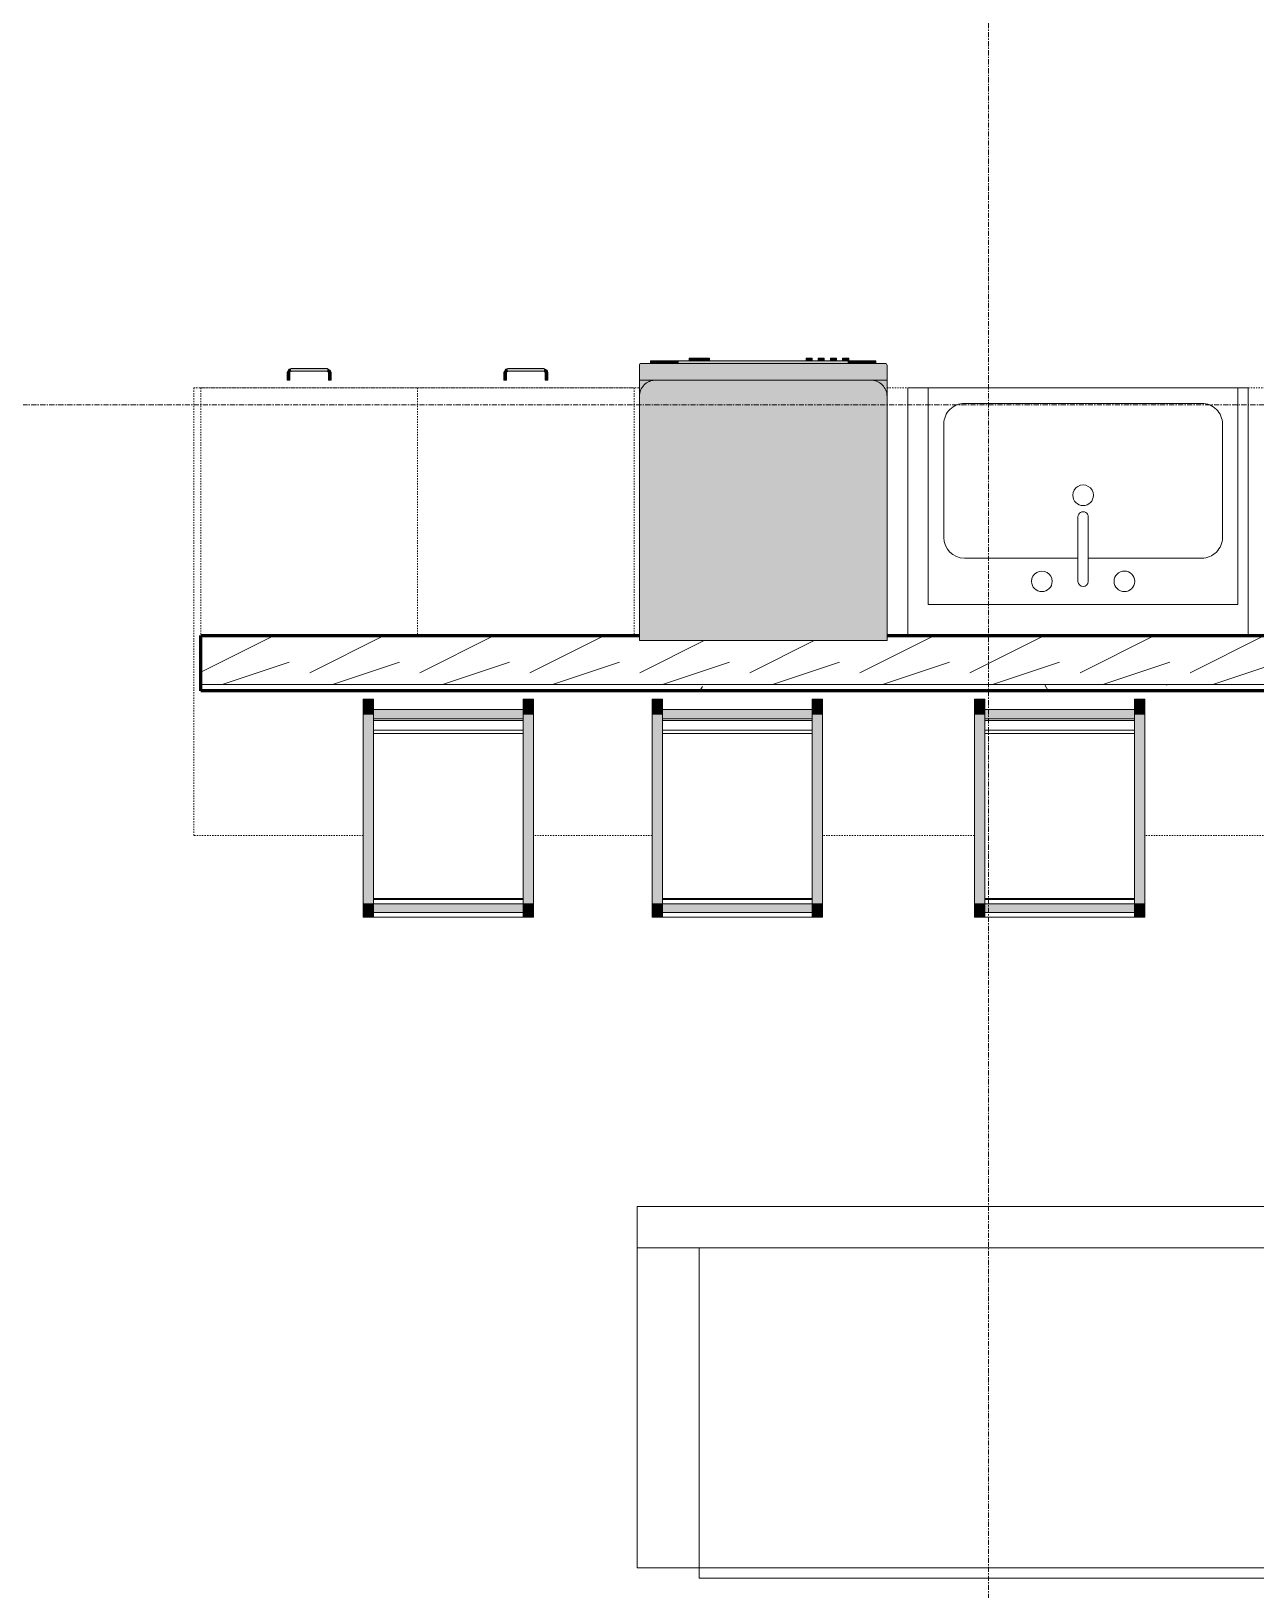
# Model space of a CAD drawing. Header units: inches. Extents: x -4169 to -1846, y 9706 to 12377.
# Drawn here: x -2266.1 to -2147.4, y 10052.3 to 10203.4 of the extents above; entities that cross this region are included whole.
import ezdxf

# ---------------------------------------------------------------- set-up
doc = ezdxf.new("R2010")
doc.units = ezdxf.units.IN
doc.header["$MEASUREMENT"] = 0
doc.linetypes.add('Dash', pattern=[0.25, 0.125, -0.125])
doc.linetypes.add('Grid Line 1_2_', pattern=[0.8749999999999999, 0.4999999999999999, -0.125, 0.125, -0.125])
for name, color, linetype, lineweight in [('0-1', 7, 'Continuous', 5), ('0-2', 7, 'Continuous', 18), ('A-WALL-3', 50, 'Continuous', 60), ('A-WALL-4', 7, 'Continuous', 18), ('A-WALL-PATT-1', 250, 'Continuous', 9), ('A-WALL-PATT-2', 253, 'Continuous', 9), ('I-FURN', 30, 'Continuous', 9), ('I-FURN-1', 250, 'Continuous', 9), ('I-FURN-2', 9, 'Continuous', 9), ('P-SANR-FIXT-2', 250, 'Continuous', 9), ('Q-CASE', 31, 'Continuous', 9), ('Q-CASE-3', 250, 'Continuous', 9), ('Q-CASE-HDLN-1', 250, 'Dash', 9), ('Q-CASE-HDLN-2', 31, 'Continuous', 9), ('Q-SPCQ-1', 250, 'Continuous', 9), ('Q-SPCQ-2', 55, 'Continuous', 9), ('S-GRID-1', 1, 'Grid Line 1_2_', 9)]:
    doc.layers.add(name, color=color, linetype=linetype, lineweight=lineweight)

# ---------------------------------------------------------------- blocks, each defined once
blk = doc.blocks.new('Couch-Both_Arms-Generic - 1-1372852-ENLARGED RCP - 2ND FLOOR PLAN')
at = {"layer": 'I-FURN'}
for p, q in [((-35.99999999999966, 18.50000000000051), (36.00000000000051, 18.50000000000051)), ((-35.99999999999966, -13.49999999999986), (-35.99999999999966, 18.50000000000051)), ((36.00000000000051, 18.50000000000051), (36.00000000000051, -13.49999999999986)), ((-41.99999999999978, 17.50000000000031), (-35.99999999999967, 17.50000000000031)), ((-41.99999999999978, -13.50000000000006), (-41.99999999999978, 17.50000000000031)), ((-35.99999999999967, 17.50000000000031), (-35.99999999999967, -13.50000000000006)), ((36.00000000000018, 17.5000000000006), (42.00000000000028, 17.5000000000006)), ((36.00000000000018, -13.49999999999977), (36.00000000000018, 17.5000000000006)), ((42.00000000000028, 17.5000000000006), (42.00000000000028, -13.49999999999977)), ((-41.9999999999999, -13.49999999999986), (42.00000000000026, -13.49999999999986)), ((-35.99999999999967, -13.50000000000006), (-41.99999999999978, -13.50000000000006)), ((36.00000000000051, -13.49999999999986), (-35.99999999999966, -13.49999999999986)), ((42.00000000000028, -13.49999999999977), (36.00000000000018, -13.49999999999977))]:
    blk.add_line(p, q, dxfattribs=at)
at = {"layer": 'I-FURN-1'}
for p, q in [((-41.99999999999992, 17.50000000000045), (42.00000000000023, 17.50000000000045)), ((-41.99999999999992, -17.49999999999992), (-41.99999999999992, 17.50000000000045)), ((42.00000000000023, 17.50000000000045), (42.00000000000023, -17.49999999999992)), ((42.00000000000023, -17.49999999999992), (-41.99999999999992, -17.49999999999992))]:
    blk.add_line(p, q, dxfattribs=at)
blk = doc.blocks.new('Sink Kitchen-Single - 30_ x 21_-1372827-ENLARGED RCP - 2ND FLOOR PLAN')
at = {"layer": 'P-SANR-FIXT-2'}
for p, q in [((-14.38231336358028, 10.40766137347874), (15.61768663641975, 10.40766137347874)), ((-14.38231336358028, -10.59233862652137), (-14.38231336358028, 10.40766137347875)), ((15.61768663641976, 10.40766137347875), (15.61768663641976, -10.59233862652137)), ((-10.8823133635799, 8.907661373478609), (12.11768663642001, 8.907661373478609)), ((-12.88231336357988, -4.092338626521519), (-12.88231336357988, 6.907661373478628)), ((14.11768663641998, 6.907661373478644), (14.11768663641998, -4.092338626520889)), ((0.1176866364198428, -8.342338626521279), (0.1176866364198428, -2.092338626521254)), ((1.117686636419831, -8.342338626521276), (1.117686636419831, -2.092338626521254)), ((0.1176866364198428, -6.092338626521192), (-10.88231336358022, -6.092338626521192)), ((12.11768663641964, -6.092338626521227), (1.117686636419831, -6.092338626521227)), ((15.61768663641975, -10.59233862652137), (-14.38231336358028, -10.59233862652137))]:
    blk.add_line(p, q, dxfattribs=at)
for centre, radius, start, end in [((-10.8823133635799, 6.907661373478628), 1.99999999999998, 89.99999999999994, 180), ((12.11768663642001, 6.907661373478644), 1.999999999999965, 359.9999999999996, 90.00000000000006), ((0.6176866364198502, -1.278976924368176e-13), 1.000000000000003, 359.9999999999994, 179.9999999999999), ((0.6176866364198502, -1.278976924368176e-13), 1.000000000000003, 180.0000000000003, 5.088887490341627e-14), ((0.6176866364198369, -2.092338626521254), 0.4999999999999946, 359.9999999999996, 179.9999999999999), ((-10.88231336358021, -4.092338626521519), 1.999999999999675, 179.9999999999999, 269.9999999999993), ((12.11768663641964, -4.09233862652089), 2.000000000000336, 269.9999999999996, 6.361109362927034e-14), ((-3.382313363580229, -8.34233862652125), 1.000000000000082, 359.9999999999957, 179.9999999999999), ((4.617686636419889, -8.342338626521226), 1.000000000000086, 7.63333123551244e-14, 179.9999999999999), ((-3.382313363580229, -8.34233862652125), 1.000000000000082, 180.0000000000002, 5.088887490341627e-14), ((0.6176866364198369, -8.342338626521276), 0.4999999999999939, 180.0000000000004, 5.088887490341627e-14), ((4.617686636419889, -8.342338626521226), 1.000000000000086, 180.0000000000001, 5.088887490341627e-14)]:
    blk.add_arc(centre, radius, start, end, dxfattribs=at)
blk = doc.blocks.new('Dishwasher_15404 - 34_ counter-1372825-ENLARGED RCP - 2ND FLOOR PLAN')
at = {"layer": 'Q-SPCQ-2'}
for points in [[(1.671196514507755e-11, -24), (23.75742697030682, -23.98917419933457), (24.08278589781559, -23.94633988391569), (24.46259842521328, -23.7890163839084), (24.83340004154121, -23.48056285966322), (25.06518520967336, -23.14942129116951), (25.20498949945357, -22.76708554515619), (25.25000000002035, -22.42519685038553), (25.25000000001694, -1.57480314960253), (25.16660215796866, -1.095420880852032), (24.98182294019483, -0.7128656277641311), (24.73994902418098, -0.4238022158033913), (24.46259842521328, -0.2109836160839222), (24.08278589781542, -0.05366011607628706), (23.67519685041031, 4.092726157978177e-12), (1.27897692436818e-11, 4.263256414560601e-12)], [(25.25000000002035, -22.42519685038572), (25.25000000002052, -23.99999999999592), (26.73139927631712, -23.97794326448947), (26.81734385458088, -23.94234385456032), (26.87500000001665, -23.80314960629484), (26.86829248550339, -0.145901762769044), (26.81734385457952, -0.05765614543101211), (26.67814911070894, -1.359378923499828e-05), (25.25000000001659, 8.340596804638461e-12), (25.25000000001915, -15.79682268743404)], [(26.87500000001307, -2.608966188324402), (27.12500000001694, -2.608966188324402), (27.12500000001659, -1.092945407735324), (26.87500000001273, -1.092945407735324)], [(26.87500000001307, -3.024122529804158), (26.87500000001324, -3.814150824146094), (27.12500000001659, -3.814150824146094), (27.12500000001642, -2.608966188324402), (26.87500000001307, -2.630015243140562), (26.87500000001307, -2.992581114547802)], [(26.8750000000158, -20.18586276963905), (27.12500000001915, -20.18586276963905), (27.12500000001659, -3.814150824146094), (26.87500000001324, -3.814150824146094), (26.87500000001512, -15.79682268743378)], [(27.12500000001677, -5.55355054797603), (27.12500000001694, -5.808293702604587), (27.37500000001654, -5.808293702604587), (27.37500000001637, -4.824041734100536), (27.12500000001677, -4.824041734100536), (27.12500000001677, -5.31616771835256)], [(27.12500000001694, -6.504264943929784), (27.12500000001711, -6.792545671108474), (27.37500000001671, -6.792545671108474), (27.37500000001654, -5.808293702604587), (27.12500000001694, -5.808293702604587), (27.12500000001694, -6.300419686856444)], [(27.12500000001864, -16.74058653252688), (27.37500000001654, -16.74058653252688), (27.37500000001654, -16.15003535142465), (27.12500000001864, -16.15003535142465)], [(27.12500000001881, -17.92168889473168), (27.37500000001654, -17.92168889473168), (27.37500000001654, -17.33113771362911), (27.12500000001881, -17.33113771362911)], [(27.12500000001898, -19.10279125693647), (27.37500000001637, -19.10279125693647), (27.37500000001637, -18.5122400758339), (27.12500000001898, -18.5122400758339)], [(26.87500000001597, -20.22226221784732), (26.87500000001614, -21.39104740546075), (27.12500000001677, -21.39104740546075), (27.12500000001642, -20.18586276963905), (26.8750000000158, -20.18586276963905)], [(27.12500000001659, -20.28389361914093), (27.37500000001671, -20.28389361914093), (27.37500000001654, -19.6933424380387), (27.12500000001915, -19.6933424380387), (27.12500000001915, -20.18586276963906)], [(26.87500000001614, -21.39104740546075), (26.89608142026168, -22.90706818605002), (27.12500000001677, -22.90706818605002), (27.12500000001659, -21.39104740546075)]]:
    blk.add_hatch(color=256, dxfattribs=at).paths.add_polyline_path(points, flags=0)
h = blk.add_hatch(color=256, dxfattribs=at)
h.paths.add_polyline_path([(23.67519685041031, 8.171465254228793e-12), (24.08278589781542, -0.05366011607630105), (24.46259842521328, -0.2109836160839362), (24.83340004154342, -0.5194371403313337), (25.03901638392892, -0.7874015747987212), (25.21705573078304, -1.25437195101837), (25.25000000001677, -1.312957064468335), (25.25000000001659, 8.341995510811217e-12), (23.7574269703029, 8.171465254228793e-12)], flags=0)
h.paths.add_polyline_path([(23.67519685041423, -23.99999999999609), (25.25000000002052, -23.99999999999592), (25.25000000002035, -22.42519685038554), (25.19633988393639, -22.83278589779509), (24.96171408284539, -23.33342499940143), (24.73994902418064, -23.5761977841886), (24.46259842521328, -23.78901638390841), (24.08278589781559, -23.94633988391571), (23.75742697030682, -23.98917419933458)], flags=0)
h = blk.add_hatch(color=256, dxfattribs=at)
h.paths.add_polyline_path([(25.06518520967336, -23.14942129116952), (25.11960128567381, -23.05265265552731), (25.13403372924403, -22.98320626147301)], flags=0)
h.paths.add_polyline_path([(25.20126502068717, -22.79537577006448), (25.21705573078287, -22.74562804897329), (25.20379582990142, -22.77615236556699)], flags=0)
at = {"layer": 'Q-SPCQ-1'}
for p, q in [((3.730349362740525e-14, -23.99999999999991), (3.730349362740525e-14, 7.194245199571052e-14)), ((3.730349362740525e-14, 7.061018436616033e-14), (23.6751968503936, -2.031708135063998e-14)), ((23.67519685039361, 1.541279339631849e-13), (25.24999999999998, 1.53878659595763e-13)), ((25.24999999999998, 1.933711283835714e-15), (26.6781496062992, 2.766378552304582e-15)), ((25.24999999999998, 1.53878659595763e-13), (25.24999999999998, -1.574803149606232)), ((26.87499999999998, -0.1968503937007847), (26.87499999999998, -23.80314960629914)), ((27.12499999999996, -1.092945407739571), (26.87499999999977, -1.092945407739572)), ((27.12499999999997, -2.608966188328473), (27.12499999999996, -1.092945407739571)), ((25.24999999999998, -1.574803149606319), (25.24999999999991, -22.42519685039354)), ((27.12499999999997, -3.814150824150475), (27.12499999999997, -2.608966188328484)), ((27.125, -20.18586276964297), (27.12499999999997, -3.814150824150467)), ((27.12500000001659, -4.824041734100533), (27.37500000001654, -4.824041734100533)), ((27.37499999999998, -5.808293702608482), (27.37499999999998, -4.824041734104545)), ((27.37499999999998, -6.792545671112416), (27.37499999999998, -5.808293702608489)), ((27.37500000001654, -6.79254567110847), (27.12500000001677, -6.79254567110847)), ((27.375, -16.15003535142843), (27.12499999999999, -16.15003535142844)), ((27.37499999999999, -16.74058653253079), (27.37499999999999, -16.15003535142843)), ((27.375, -16.74058653253079), (27.12499999999999, -16.74058653253079)), ((27.375, -17.33113771363316), (27.12499999999999, -17.33113771363316)), ((27.375, -17.92168889473552), (27.12499999999999, -17.92168889473552)), ((27.375, -17.92168889473552), (27.37499999999999, -17.33113771363316)), ((27.375, -18.51224007583788), (27.12499999999999, -18.51224007583788)), ((27.375, -19.10279125694025), (27.125, -19.10279125694025)), ((27.375, -19.10279125694025), (27.375, -18.51224007583788)), ((27.375, -19.69334243804261), (27.125, -19.69334243804261)), ((27.125, -21.39104740546497), (27.125, -20.18586276964297)), ((27.375, -20.28389361914498), (27.125, -20.28389361914498)), ((27.375, -20.28389361914498), (27.375, -19.69334243804261)), ((25.24999999999998, -22.42519685039354), (25.24999999999998, -23.99999999999993)), ((27.12499999999999, -22.90706818605386), (27.125, -21.39104740546497)), ((23.67519685039361, -23.99999999999991), (3.730349362740525e-14, -23.99999999999991)), ((25.24999999999998, -23.99999999999993), (23.6751968503936, -23.99999999999993)), ((26.6781496062992, -23.99999999999993), (25.24999999999998, -23.99999999999993)), ((27.12499999999999, -22.90706818605386), (26.87500000000002, -22.90706818605386))]:
    blk.add_line(p, q, dxfattribs=at)
for centre, radius, start, end in [((26.6781496062992, -0.1968503937007847), 0.1968503937007877, 2.417221557912273e-13, 90.00000000000024), ((23.6751968503936, -1.574803149606319), 1.574803149606299, 4.579998741307465e-13, 90.00000000000065), ((23.6751968503936, -1.574803149606322), 1.574803149606297, 32.07702266500191, 42.33590896454277), ((23.6751968503936, -1.574803149606322), 1.574803149606296, 17.81822845421975, 27.5266129244719), ((23.6751968503936, -1.574803149606322), 1.574803149606296, 3.514512923017186e-13, 13.64245208006374), ((26.67814960629914, -0.1968503937008374), 0.1968503937007849, 15.0000000000001, 75.00000000000009), ((23.67519685039361, -22.42519685039354), 1.574803149606296, 270.0000000000003, 8.396664359063685e-13), ((23.67519685039361, -22.42519685039354), 1.574803149606297, 346.3575479200025, 1.292577422546776e-12), ((23.67519685039361, -22.42519685039354), 1.574803149606303, 317.664091035478, 327.9229773350074), ((23.67519685039361, -22.42519685039354), 1.574803149606299, 332.4733870755376, 342.1817715456668), ((26.6781496062992, -23.80314960629914), 0.1968503937007853, 269.9999999999996, 0)]:
    blk.add_arc(centre, radius, start, end, dxfattribs=at)
blk = doc.blocks.new('OD_CW_Countertop - OD_CW_Countertop-2488824-ENLARGED RCP - 2ND FLOOR PLAN')
at = {"layer": 'Q-CASE-HDLN-1'}
for p, q in [((0.7377049180327883, -24.00000000000029), (0.7377049180327883, 19.37500000234725)), ((0.7377049180327883, 19.37500000234726), (43.91919634856346, 19.37500000234726)), ((67.91919634856382, 19.37500000234726), (138.2731933650477, 19.37500000234726)), ((138.2731933650477, 19.37500000234726), (138.2731933650477, -24.00000000000029)), ((17.16071721603109, -24.00000000000029), (0.7377049180327829, -24.00000000000029)), ((45.16071721603277, -24.00000000000029), (33.66071721603168, -24.00000000000029)), ((76.38316465087085, -24.00000000000029), (61.66071721603338, -24.00000000000029)), ((104.3831646508725, -24.00000000000029), (92.88316465087104, -24.00000000000029)), ((138.2731933650477, -24.00000000000029), (120.8831646508732, -24.00000000000029))]:
    blk.add_line(p, q, dxfattribs=at)
blk = doc.blocks.new('Bar_Stool_6722_1_ - Bar_Stool_6722_1_-1372833-ENLARGED RCP - 2ND FLOOR PLAN')
at = {"layer": 'I-FURN-2'}
for points in [[(16.00000000000199, 8.867573342286015e-12), (15.49999999997175, 8.014922059373895e-12), (15.49999999997294, -0.7500000000167119), (16.50000000000392, -0.7500000000150066), (16.50000000000272, 9.720224625198135e-12)], [(0.9999999999752162, -1.620037437533032e-11), (-2.813749233609996e-11, -1.790567694115456e-11), (-2.6943780540023e-11, -0.7500000000165413), (0.9999999999764099, -0.750000000014836), (0.9999999999758983, -0.4601229641266968)], [(-2.6943780540023e-11, -0.7500000000165413), (-2.592059900052845e-11, -1.29853615986254), (0.999999999977433, -1.298536159860835), (0.9999999999764099, -0.750000000014836)], [(-2.592059900052845e-11, -1.29853615986254), (4.945377440890296e-12, -19.69211219366811), (1.000000000008299, -19.6921121936664), (0.999999999977433, -1.298536159860835)], [(15.49999999997243, -0.4601229641025035), (0.9999999999758983, -0.4601229641267188), (0.999999999977433, -1.304888085087236), (15.49999999997396, -1.298536159836623), (15.49999999997294, -0.7499999999906428)], [(15.49999999997294, -0.7500000000167119), (15.49999999997396, -1.298536159862369), (16.50000000000494, -1.298536159860664), (16.50000000000392, -0.7500000000150066), (16.00000000000318, -0.7500000000158592)], [(15.49999999997396, -1.298536159862369), (15.50000000000483, -19.69211219366811), (16.50000000003581, -19.6921121936664), (16.50000000000494, -1.298536159860664), (16.0000000000042, -1.298536159861517)], [(1.000000000007446, -19.22321022611139), (1.000000000008981, -20.13541346421981), (15.50000000000551, -20.1354134641956), (15.50000000000398, -19.22321022608718)], [(4.945377440890296e-12, -19.69211219366811), (5.627498467219993e-12, -20.1354134642213), (1.000000000008981, -20.13541346421959), (1.000000000008299, -19.69211219366641)], [(1.000000000008981, -20.13541346421959), (5.627498467219993e-12, -20.1354134642213), (4.2632564145606e-12, -21.13291096118735), (1.000000000006423, -21.13291096118564), (1.0000000000054, -20.55928763290325)], [(16.00000000003507, -19.69211219366726), (15.50000000000483, -19.69836062245425), (15.50000000000551, -20.13541346419538), (16.50000000003649, -20.13541346419555), (16.50000000003581, -19.69211219366641)], [(16.00000000003575, -20.13541346419452), (15.50000000000551, -20.13541346419538), (15.50000000000466, -21.13291096118735), (16.50000000000648, -21.13291096118564), (16.50000000003649, -20.13541346419555)]]:
    blk.add_hatch(color=256, dxfattribs=at).paths.add_polyline_path(points, flags=0)
at = {"layer": 'I-FURN-1'}
for p, q in [((3.318718997531667e-13, 1.665334536903466e-15), (3.318718997531671e-13, -0.7499999999999996)), ((3.319011732116905e-13, 1.665334536903466e-15), (1.000000000000332, 1.665334536903516e-15)), ((1.000000000000332, -0.7499999999999996), (1.000000000000332, 1.665334536903516e-15)), ((3.318718997531671e-13, -0.7499999999999996), (4.040398357831681e-13, -1.298536159845805)), ((1.000000000000332, -0.7499999999999996), (3.319011732116905e-13, -0.7499999999999996)), ((4.040398357831679e-13, -1.298536159845807), (4.040398357831671e-13, -19.69211219364976)), ((1.000000000000404, -1.298536159845807), (4.040101586610943e-13, -1.298536159845807)), ((15.50000000000105, -1.178476897108185e-13), (1.000000000000798, -1.178476897108192e-13)), ((15.50000000000061, -0.4601229641100834), (1.000000000000417, -0.4601229641100834)), ((1.000000000000404, -1.298536159845805), (1.000000000000332, -0.7499999999999996)), ((1.000000000000404, -19.69211219364976), (1.000000000000404, -1.298536159845807)), ((1.000000000000417, -1.304888085046203), (15.50000000000061, -1.304888085046203)), ((15.50000000000092, -4.662936703459925e-15), (15.50000000000092, -0.7500000000000059)), ((15.50000000000092, -4.662936703459925e-15), (16.50000000000092, -4.662936703459876e-15)), ((15.50000000000092, -0.7500000000000059), (15.50000000000099, -1.298536159845809)), ((16.50000000000092, -0.7500000000000059), (15.50000000000092, -0.7500000000000059)), ((15.5000000000004, -1.298536159845756), (15.5000000000004, -19.69211219364971)), ((16.5000000000004, -1.298536159845756), (15.5000000000004, -1.298536159845756)), ((16.50000000000092, -0.7500000000000059), (16.50000000000092, -4.662936703459876e-15)), ((16.50000000000099, -1.298536159845809), (16.50000000000092, -0.7500000000000059)), ((16.5000000000004, -19.69211219364971), (16.5000000000004, -1.298536159845756)), ((15.50000000000057, -1.730309294641425), (1.000000000000732, -1.730309294641425)), ((15.50000000000055, -1.827458305814601), (1.000000000000716, -1.827458305814601)), ((15.50000000000054, -17.8274583058146), (1.000000000000716, -17.8274583058146)), ((15.50000000000051, -18.13222635073972), (1.000000000000681, -18.13222635073972)), ((15.50000000000051, -19.06560329092438), (1.000000000000681, -19.06560329092438)), ((15.50000000000068, -19.22321022609465), (1.000000000000399, -19.22321022609465)), ((1.000000000000404, -19.69211219364976), (4.040101586610943e-13, -19.69211219364976)), ((2.908928261697267e-13, -19.69211219364969), (2.046696145896474e-13, -20.13541346417873)), ((-6.669664820435627e-14, -20.13541346417871), (-8.476552793013069e-14, -21.13291096116883)), ((1.000000000000204, -20.13541346417875), (2.046696145896476e-13, -20.13541346417873)), ((1.854350006880167e-13, -21.13291096116885), (1.000000000000201, -21.13291096116886)), ((1.000000000000157, -20.13541346417874), (1.000000000000241, -19.6921121936497)), ((1.000000000000399, -20.13541346417864), (15.50000000000068, -20.13541346417864)), ((1.000000000000154, -21.13291096116886), (1.000000000000157, -20.13541346417874)), ((15.50000000000052, -19.69211219364968), (15.50000000000044, -20.13541346417873)), ((16.5000000000004, -19.69211219364971), (15.5000000000004, -19.69211219364971)), ((15.50000000000017, -20.13541346417871), (15.50000000000016, -21.13291096116884)), ((16.50000000000044, -20.13541346417875), (15.50000000000044, -20.13541346417873)), ((15.50000000000042, -21.13291096116885), (16.50000000000044, -21.13291096116886)), ((16.50000000000038, -20.13541346417874), (16.50000000000047, -19.69211219364969)), ((16.50000000000038, -21.13291096116886), (16.50000000000038, -20.13541346417874))]:
    blk.add_line(p, q, dxfattribs=at)
blk = doc.blocks.new('Bar_Stool_6722_1_ - Bar_Stool_6722_1_-1229311-ENLARGED RCP - 2ND FLOOR PLAN')
at = {"layer": 'I-FURN-2'}
for points in [[(0.999999999988347, 20.13541346419802), (0.9999999999900523, 21.1329109611639), (-1.330136001342907e-11, 21.1329109611656), (-1.500666257925331e-11, 20.13541346419973)], [(0.9999999999851069, 20.13541346419802), (-1.500666257925331e-11, 20.13541346419973), (-1.568878360558301e-11, 19.69211219364641), (0.9999999999844248, 19.69211219364471), (0.9999999999845953, 19.88640119694089)], [(1.000000000016484, 19.69211219364471), (-1.483613232267089e-11, 19.69211219364642), (-4.604316927725449e-11, 1.298536159840761), (0.9999999999852774, 1.298536159839055), (0.9999999999852774, 17.82745830583466)], [(16.49999999999028, 21.1329109611639), (15.49999999998692, 21.13291096116552), (15.49999999998522, 20.13541346417338), (16.49999999998857, 20.13541346417176)], [(16.49999999998789, 19.69211219364471), (16.49999999998857, 20.13541346417176), (15.49999999998675, 20.13541346417338), (15.49999999998607, 19.69211219364633), (15.99999999998579, 19.69211219364547)], [(16.50000000001637, 19.69211219364471), (15.49999999998522, 19.69211219364633), (15.49999999995401, 1.298536159840675), (16.49999999998516, 1.298536159839055), (16.50000000001313, 17.8274583058084)], [(0.9999999999856185, 1.298536159839055), (-4.2632564145606e-11, 1.298536159840761), (-4.365574568510055e-11, 0.7499999999950545), (0.9999999999845953, 0.7536100654690469), (0.9999999999849364, 0.9410949492221836)], [(0.9999999999840837, 0.4601229641049542), (0.9999999999845953, 0.7499999999933492), (-4.365574568510055e-11, 0.7499999999950545), (-4.484945748117752e-11, -3.836930773104574e-12), (0.9999999999834016, -5.542233338928815e-12)], [(16.4999999999855, 0.7536100654427852), (16.49999999998601, 1.298536159839055), (15.49999999995742, 1.298536159840675), (15.4999999999859, 0.7499999999949692), (16.4999999999855, 0.7499999999933492)], [(16.49999999998618, 0.4601229640786925), (16.4999999999867, 0.7499999999933492), (15.4999999999859, 0.7499999999949692), (15.49999999998385, -3.018385541508909e-11), (16.4999999999855, -3.180389285262212e-11)]]:
    blk.add_hatch(color=256, dxfattribs=at).paths.add_polyline_path(points, flags=0)
h = blk.add_hatch(color=256, dxfattribs=at)
h.paths.add_polyline_path([(11.82353386119956, 20.13541346417981), (0.9999999999852774, 20.13541346419814), (1.000000000015802, 19.22321022608956), (11.82353386119803, 19.22321022607122)], flags=0)
h.paths.add_polyline_path([(15.49999999998692, 20.1354134641735), (11.82353386119956, 20.13541346417981), (11.82353386119803, 19.22321022607122), (15.49999999998454, 19.22321022606491), (15.49999999998539, 19.69211219364639)], flags=0)
h = blk.add_hatch(color=256, dxfattribs=at)
h.paths.add_polyline_path([(11.8235338611675, 1.304888085047373), (0.9999999999852774, 1.298536159839051), (0.9999999999840837, 0.4601229641050174), (11.82353386116597, 0.4601229640866853), (11.82353386116648, 0.7536100654507781)], flags=0)
h.paths.add_polyline_path([(15.4999999999859, 0.7499999999950324), (15.49999999995401, 1.304888085041063), (11.82354745496082, 1.298536159846981), (11.82353386116597, 0.4601229640866853), (15.49999999998539, 0.4601229640803757)], flags=0)
at = {"layer": 'I-FURN-1'}
for p, q in [((1.000000000000201, 21.13291096116886), (1.853517339611699e-13, 21.13291096116885)), ((-8.476552793013069e-14, 21.13291096116883), (-6.669664820435627e-14, 20.13541346417871)), ((2.046696145896474e-13, 20.13541346417873), (2.908928261697051e-13, 19.69211219364976)), ((2.046696145896476e-13, 20.13541346417873), (1.000000000000204, 20.13541346417875)), ((4.040398357831671e-13, 19.69211219364972), (4.040398357831679e-13, 1.29853615984577)), ((4.040101586610943e-13, 19.69211219364972), (1.000000000000404, 19.69211219364972)), ((1.000000000000157, 20.13541346417874), (1.000000000000154, 21.13291096116886)), ((15.50000000000068, 20.13541346417855), (1.000000000000399, 20.13541346417855)), ((1.000000000000241, 19.69211219364967), (1.000000000000157, 20.13541346417874)), ((1.000000000000404, 1.29853615984577), (1.000000000000404, 19.69211219364972)), ((16.50000000000044, 21.13291096116886), (15.50000000000042, 21.13291096116885)), ((15.50000000000016, 21.13291096116884), (15.50000000000017, 20.13541346417871)), ((15.50000000000044, 20.13541346417873), (15.50000000000052, 19.69211219364965)), ((15.50000000000044, 20.13541346417873), (16.50000000000044, 20.13541346417875)), ((15.5000000000004, 19.69211219364967), (15.5000000000004, 1.298536159845719)), ((15.5000000000004, 19.69211219364967), (16.5000000000004, 19.69211219364967)), ((16.50000000000038, 20.13541346417874), (16.50000000000038, 21.13291096116886)), ((16.50000000000047, 19.69211219364966), (16.50000000000038, 20.13541346417874)), ((16.5000000000004, 1.298536159845719), (16.5000000000004, 19.69211219364967)), ((1.000000000000399, 19.22321022609455), (15.50000000000068, 19.22321022609455)), ((1.00000000000068, 19.0656032909242), (15.50000000000072, 19.0656032909242)), ((1.000000000000681, 18.13222635073954), (15.50000000000052, 18.13222635073954)), ((1.000000000000716, 17.8274583058144), (15.50000000000076, 17.8274583058144)), ((1.000000000000716, 1.827458305814404), (15.50000000000076, 1.827458305814404)), ((1.000000000000732, 1.73030929464122), (15.50000000000077, 1.73030929464122)), ((4.040101586610943e-13, 1.29853615984577), (1.000000000000404, 1.29853615984577)), ((4.040398357831679e-13, 1.298536159845767), (3.318718997531671e-13, 0.7499999999999996)), ((3.318718997531671e-13, 0.7499999999999996), (3.318718997531667e-13, -1.665334536972003e-15)), ((3.319011732116905e-13, 0.7499999999999996), (1.000000000000332, 0.7499999999999996)), ((15.50000000000061, 1.304888085046158), (1.000000000000417, 1.304888085046158)), ((1.000000000000332, 0.7499999999999996), (1.000000000000404, 1.298536159845766)), ((1.000000000000332, -1.665334536971954e-15), (1.000000000000332, 0.7499999999999996)), ((1.000000000000417, 0.4601229641100393), (15.50000000000061, 0.4601229641100393)), ((15.5000000000004, 1.298536159845719), (16.5000000000004, 1.298536159845719)), ((15.50000000000099, 1.298536159845773), (15.50000000000092, 0.7500000000000059)), ((15.50000000000092, 0.7500000000000059), (15.50000000000092, 4.662936703391389e-15)), ((15.50000000000092, 0.7500000000000059), (16.50000000000092, 0.7500000000000059)), ((16.50000000000092, 4.662936703391437e-15), (15.50000000000092, 4.662936703391389e-15)), ((16.50000000000092, 0.7500000000000059), (16.50000000000099, 1.298536159845773)), ((16.50000000000092, 4.662936703391437e-15), (16.50000000000092, 0.7500000000000059)), ((1.000000000000332, -1.665334536971954e-15), (3.319011732116905e-13, -1.665334536972003e-15)), ((1.000000000000798, -1.218444925994698e-13), (15.50000000000084, -1.21844492599469e-13))]:
    blk.add_line(p, q, dxfattribs=at)
blk = doc.blocks.new('Vanity Cabinet-Double Door - 33_-2164608-ENLARGED RCP - 2ND FLOOR PLAN')
at = {"layer": 'Q-CASE-3'}
for p, q in [((-15.76229508196633, -23.99999999999996), (-15.76229508196633, 7.993605777301126e-15)), ((-15.76229508196633, 8.069735356132561e-15), (17.23770491803249, 8.069735356132561e-15)), ((17.2377049180325, 8.069735356132561e-15), (17.2377049180325, -23.99999999999996)), ((17.2377049180325, -23.99999999999996), (-15.76229508196633, -23.99999999999996))]:
    blk.add_line(p, q, dxfattribs=at)
blk = doc.blocks.new('Drawer_Base_Cabinet_3_drawer_12205 - 21_-V83-ENLARGED RCP - 2ND FLOOR PLAN')
at = {"layer": 'Q-CASE'}
for points in [[(-1.199795081969569, -25.49999999998349), (-1.141554353683318, -25.49999999998349), (-1.1540419064969, -24.74999999998366), (-1.383035810256046, -24.74999999998383), (-1.370548257442806, -25.49999999998366), (-1.2253605760867, -25.49999999998349)], [(-1.01229508196991, -25.83838834763177), (-1.032273299466283, -25.6416334348389), (-1.199795081969569, -25.49999999998349), (-1.350683429618016, -25.49999999998366), (-1.309630039025251, -25.68749999998349), (-1.27746012491491, -25.76516504292849), (-1.124834624357049, -25.82838459522347)], [(-1.012295081969569, -25.87499999998554), (2.487704918030317, -25.85825317545451), (2.487704918029976, -25.62499999998133), (-1.01229508196991, -25.64174682451048), (-1.012295081969569, -25.87074072827167)], [(2.487704918030317, -25.83838834762972), (2.641336690181333, -25.81136363634718), (2.760194836433925, -25.74748122925203), (2.816089513269275, -25.61253954237097), (2.800204918029862, -25.49999999998349), (2.649316570382097, -25.49999999998349), (2.487704918029976, -25.68749999998127), (2.487704918030317, -25.81249999998355)], [(2.487704918029976, -25.64174682450843), (2.599193082365104, -25.55012348800048), (2.616964189743725, -25.5124875527969), (2.500177292776925, -25.62927444976387)], [(2.700770408159769, -25.49999999998349), (2.858445646316795, -25.49999999998349), (2.845958093503554, -24.74999999998349), (2.616964189743384, -24.74999999998366), (2.629451742557307, -25.49999999998349), (2.675204918030658, -25.49999999998349)]]:
    blk.add_hatch(color=256, dxfattribs=at).paths.add_polyline_path(points, flags=0)
at = {"layer": 'Q-CASE-HDLN-1'}
for p, q in [((11.23770491803278, -1.652011860642229e-13), (-9.762295081967206, -1.652011860642229e-13)), ((-9.762295081967206, -24.00000000000016), (-9.762295081967206, -1.652011860642229e-13)), ((11.23770491803278, -24.00000000000016), (11.23770491803278, -1.652011860642229e-13)), ((11.23770491803278, -24.00000000000016), (-9.762295081967206, -24.00000000000016))]:
    blk.add_line(p, q, dxfattribs=at)
at = {"layer": 'Q-CASE-HDLN-2'}
for p, q in [((-1.38729508196991, -25.49999999998366), (-1.38729508196991, -24.74999999998349)), ((-1.387295081967109, -24.7500000000002), (-1.383035810253243, -24.7500000000002)), ((-1.137295081967109, -24.7500000000002), (-1.387295081967109, -24.7500000000002)), ((-1.38729508196991, -25.4999999999837), (-1.38729508196991, -24.74999999998353)), ((-1.387295081967012, -24.75000000000031), (-1.383035810253145, -24.75000000000031)), ((-1.383035810253145, -24.75000000000031), (-1.387295081967012, -24.75000000000031)), ((-1.387295081969569, -25.49999999998458), (-1.387295081969228, -24.74999999998458)), ((-1.387295081966898, -24.75000000000115), (-1.383035810253032, -24.75000000000115)), ((-1.383035810253032, -24.75000000000115), (-1.387295081966898, -24.75000000000115)), ((-1.313259885447451, -25.72370781627008), (-1.38729508196991, -25.4999999999837)), ((-1.313259885447451, -25.72370781627113), (-1.387295081969569, -25.49999999998458)), ((-1.141554353680976, -24.7500000000002), (-1.137295081967109, -24.7500000000002)), ((-1.141554353680879, -24.75000000000031), (-1.137295081967012, -24.75000000000031)), ((-1.137295081967012, -24.75000000000031), (-1.141554353680878, -24.75000000000031)), ((-1.141554353680765, -24.75000000000115), (-1.137295081966898, -24.75000000000115)), ((-1.137295081966898, -24.75000000000115), (-1.141554353680764, -24.75000000000115)), ((-1.137295081969796, -24.74999999998366), (-1.137295081969796, -25.49999999998349)), ((-1.137295081969796, -24.7499999999837), (-1.137295081969796, -25.49999999998353)), ((-1.137295081969796, -24.74999999998476), (-1.137295081969796, -25.49999999998458)), ((-1.137295081969796, -25.49999999998353), (-1.117130034264392, -25.53691187221604)), ((-1.137295081969796, -25.49999999998458), (-1.117130034265074, -25.53691187221556)), ((-1.01229508196991, -25.62499999998338), (2.487704918030317, -25.62499999998355)), ((2.487704918030317, -25.62499999998359), (2.524616790262143, -25.60483495227852)), ((2.487704918030317, -25.62499999998464), (2.524616790260097, -25.6048349522806)), ((2.612704918030203, -25.49999999998366), (2.612704918030203, -24.74999999998366)), ((2.862704918032885, -24.7500000000002), (2.612704918032885, -24.7500000000002)), ((2.612704918032885, -24.7500000000002), (2.616964189746752, -24.7500000000002)), ((2.612704918030203, -25.4999999999837), (2.612704918030203, -24.7499999999837)), ((2.616964189746851, -24.75000000000033), (2.612704918032984, -24.75000000000033)), ((2.612704918032984, -24.75000000000033), (2.61696418974685, -24.75000000000033)), ((2.612704918030203, -25.49999999998476), (2.612704918030544, -24.74999999998458)), ((2.616964189746965, -24.75000000000116), (2.612704918033098, -24.75000000000116)), ((2.612704918033098, -24.75000000000116), (2.616964189746965, -24.75000000000116)), ((2.862704918030317, -25.4999999999837), (2.818228477483558, -25.588476766331)), ((2.862704918030317, -25.49999999998458), (2.818228477483216, -25.58847676633222)), ((2.858445646319019, -24.7500000000002), (2.862704918032885, -24.7500000000002)), ((2.862704918032984, -24.75000000000033), (2.858445646319117, -24.75000000000033)), ((2.858445646319117, -24.75000000000033), (2.862704918032984, -24.75000000000033)), ((2.862704918033098, -24.75000000000116), (2.858445646319232, -24.75000000000116)), ((2.858445646319232, -24.75000000000116), (2.862704918033098, -24.75000000000116)), ((2.862704918030317, -24.74999999998349), (2.862704918030317, -25.49999999998366)), ((2.862704918030317, -24.74999999998387), (2.862704918030317, -25.4999999999837)), ((2.862704918030317, -24.74999999998458), (2.862704918030317, -25.49999999998458)), ((-1.012295081969569, -25.87499999998353), (-1.100771848315503, -25.83052355943745)), ((-1.012295081969569, -25.87499999998458), (-1.100771848317549, -25.83052355943714)), ((2.487704918030317, -25.87499999998349), (-1.01229508196991, -25.87499999998349)), ((2.711412734317036, -25.80096480346124), (2.487704918030317, -25.87499999998353)), ((2.711412734317036, -25.8009648034623), (2.487704918030658, -25.87499999998458))]:
    blk.add_line(p, q, dxfattribs=at)
at = {"layer": 'Q-CASE-HDLN-2', "flags": 128}
for points in [[(-1.01229508196991, -25.87499999998349), (-1.313259885447792, -25.72370781627004), (-1.38729508196991, -25.49999999998366)], [(-1.137295081969796, -25.49999999998349), (-1.079832870203404, -25.60518387308455), (-1.01229508196991, -25.62499999998338)], [(2.862704918030317, -25.49999999998366), (2.711412734316354, -25.8009648034612), (2.487704918030317, -25.87499999998349)], [(2.487704918030317, -25.62499999998355), (2.592888791131031, -25.56753778821716), (2.612704918030203, -25.49999999998366)]]:
    blk.add_lwpolyline(points, dxfattribs=at)
blk = doc.blocks.new('CTR - 1st Phase - Unit Layouts_rvt-1-ENLARGED RCP - 2ND FLOOR PLAN')
at = {"layer": 'A-WALL-PATT-1'}
h = blk.add_hatch(dxfattribs=at)
h.set_pattern_fill('FP_1', color=256, style=0, pattern_type=2)
h.set_pattern_definition([(0, (0, 0), (20.48, 5.12), [0.845, -14.515, 0.845, -14.515, -81.92]), (0, (0, 0), (20.48, 5.12), [-30.72, 0.845, -29.875, 0.845, -14.515, -35.84]), (0, (0, 0), (20.48, 5.12), [-76.8, 0.845, -9.395, 0.845, -24.755]), (120, (7.68, 2.56), (-14.67405006737632, 15.1762002695053), [0.8449999999999999, -14.515, 0.8449999999999999, -14.515, -81.91999999999999]), (120, (7.68, 2.56), (-14.67405006737632, 15.1762002695053), [-30.72, 0.8449999999999999, -29.875, 0.8449999999999999, -14.515, -35.84]), (120, (7.68, 2.56), (-14.67405006737632, 15.1762002695053), [-76.79999999999998, 0.8449999999999999, -9.394999999999998, 0.8449999999999999, -24.755]), (240, (10.24, 12.8), (-5.805949932623669, -20.2962002695053), [0.845, -14.515, 0.845, -14.515, -81.92]), (240, (10.24, 12.8), (-5.805949932623669, -20.2962002695053), [-30.72, 0.845, -29.875, 0.845, -14.515, -35.84]), (240, (10.24, 12.8), (-5.805949932623669, -20.2962002695053), [-76.8, 0.845, -9.395, 0.845, -24.755])])
h.paths.add_polyline_path([(-2113.652733655307, 10139.44888332088), (-2113.652733655307, 10140.07388332089), (-2249.652733655308, 10140.07388332089), (-2249.652733655308, 10139.44888332089), (-2127.933323461336, 10139.44888332088)], flags=0)
at = {"layer": 'A-WALL-PATT-2'}
h = blk.add_hatch(dxfattribs=at)
h.set_pattern_fill('FP_2', color=256, style=0, pattern_type=2)
h.set_pattern_definition([(216.87, (4.265, 10.662), (31.98716190389133, 21.32545714244463), [5.331, -47.981]), (206.565, (10.662, 7.464), (-10.66247606731217, -10.66200980650436), [11.921, -11.921]), (198.435, (10.662, 2.132), (-21.3244936496746, -10.66258686177925), [6.743999999999999, -26.974])])
h.paths.add_polyline_path([(-2128.6455500788, 10140.07388332089), (-2113.652733655307, 10140.07388332089), (-2113.652733655307, 10144.82388332089), (-2183.152733673233, 10144.82388332089), (-2183.152733673233, 10144.32388332171), (-2207.152720079439, 10144.32388332171), (-2207.152733673277, 10144.82388332089), (-2249.652733655308, 10144.82388332089), (-2249.652733655308, 10140.07388332089), (-2147.311220943895, 10140.07388332089)], flags=0)
at = {"layer": 'A-WALL-3'}
for p, q in [((-2249.652733655304, 10139.44888332088), (-2249.652733655304, 10144.82388332088)), ((-2249.652733655304, 10144.82388332088), (-2207.152733673231, 10144.82388332087)), ((-2183.152733673231, 10144.82388332087), (-2113.652733655304, 10144.82388332087)), ((-2113.652733655305, 10139.44888332087), (-2249.652733655304, 10139.44888332088))]:
    blk.add_line(p, q, dxfattribs=at)
at = {"layer": 'A-WALL-4'}
blk.add_line((-2249.652733655304, 10140.07388332088), (-2113.652733655305, 10140.07388332087), dxfattribs=at)
at = {"layer": '0-2'}
for name, p, rotation in [('Dishwasher_15404 - 34_ counter-1372825-ENLARGED RCP - 2ND FLOOR PLAN', (-2207.152733673231, 10144.3238833217), 90.00000000010026), ('Drawer_Base_Cabinet_3_drawer_12205 - 21_-V83-ENLARGED RCP - 2ND FLOOR PLAN', (-2238.415028755307, 10144.82388332155), 180), ('Drawer_Base_Cabinet_3_drawer_12205 - 21_-V83-ENLARGED RCP - 2ND FLOOR PLAN', (-2217.415028755307, 10144.82388332157), 180), ('Vanity Cabinet-Double Door - 33_-2164608-ENLARGED RCP - 2ND FLOOR PLAN', (-2163.915028755308, 10144.82388332165), 180), ('Bar_Stool_6722_1_ - Bar_Stool_6722_1_-1372833-ENLARGED RCP - 2ND FLOOR PLAN', (-2158.188765370853, 10117.50789075058), 180), ('Couch-Both_Arms-Generic - 1-1372852-ENLARGED RCP - 2ND FLOOR PLAN', (-2165.360491818132, 10071.96439609199), 180)]:
    blk.add_blockref(name, p, dxfattribs=dict(at, rotation=rotation))
for name, p in [('OD_CW_Countertop - OD_CW_Countertop-2488824-ENLARGED RCP - 2ND FLOOR PLAN', (-2251.071930021799, 10149.44888332085)), ('Sink Kitchen-Single - 30_ x 21_-1372827-ENLARGED RCP - 2ND FLOOR PLAN', (-2164.770420309569, 10158.41622195072)), ('Bar_Stool_6722_1_ - Bar_Stool_6722_1_-1229311-ENLARGED RCP - 2ND FLOOR PLAN', (-2233.911212805693, 10117.50789075035)), ('Bar_Stool_6722_1_ - Bar_Stool_6722_1_-1229311-ENLARGED RCP - 2ND FLOOR PLAN', (-2205.911212805691, 10117.50789075044))]:
    blk.add_blockref(name, p, dxfattribs=at)
blk = doc.blocks.new('CTR - 1st Phase - Shell_rvt-1-ENLARGED RCP - 2ND FLOOR PLAN')
at = {"layer": 'S-GRID-1'}
for p, q in [((-2173.323736679715, 9836.179692344082), (-2173.323736679695, 12344.54045190505)), ((-1846.456384802929, 10167.18939611052), (-4136.464459160498, 10167.18939611053))]:
    blk.add_line(p, q, dxfattribs=at)

msp = doc.modelspace()

# ---------------------------------------------------------------- block references
at = {"layer": '0-1'}
for name in ['CTR - 1st Phase - Shell_rvt-1-ENLARGED RCP - 2ND FLOOR PLAN', 'CTR - 1st Phase - Unit Layouts_rvt-1-ENLARGED RCP - 2ND FLOOR PLAN']:
    msp.add_blockref(name, (0, 0), dxfattribs=at)

doc.saveas('drawing.dxf')
